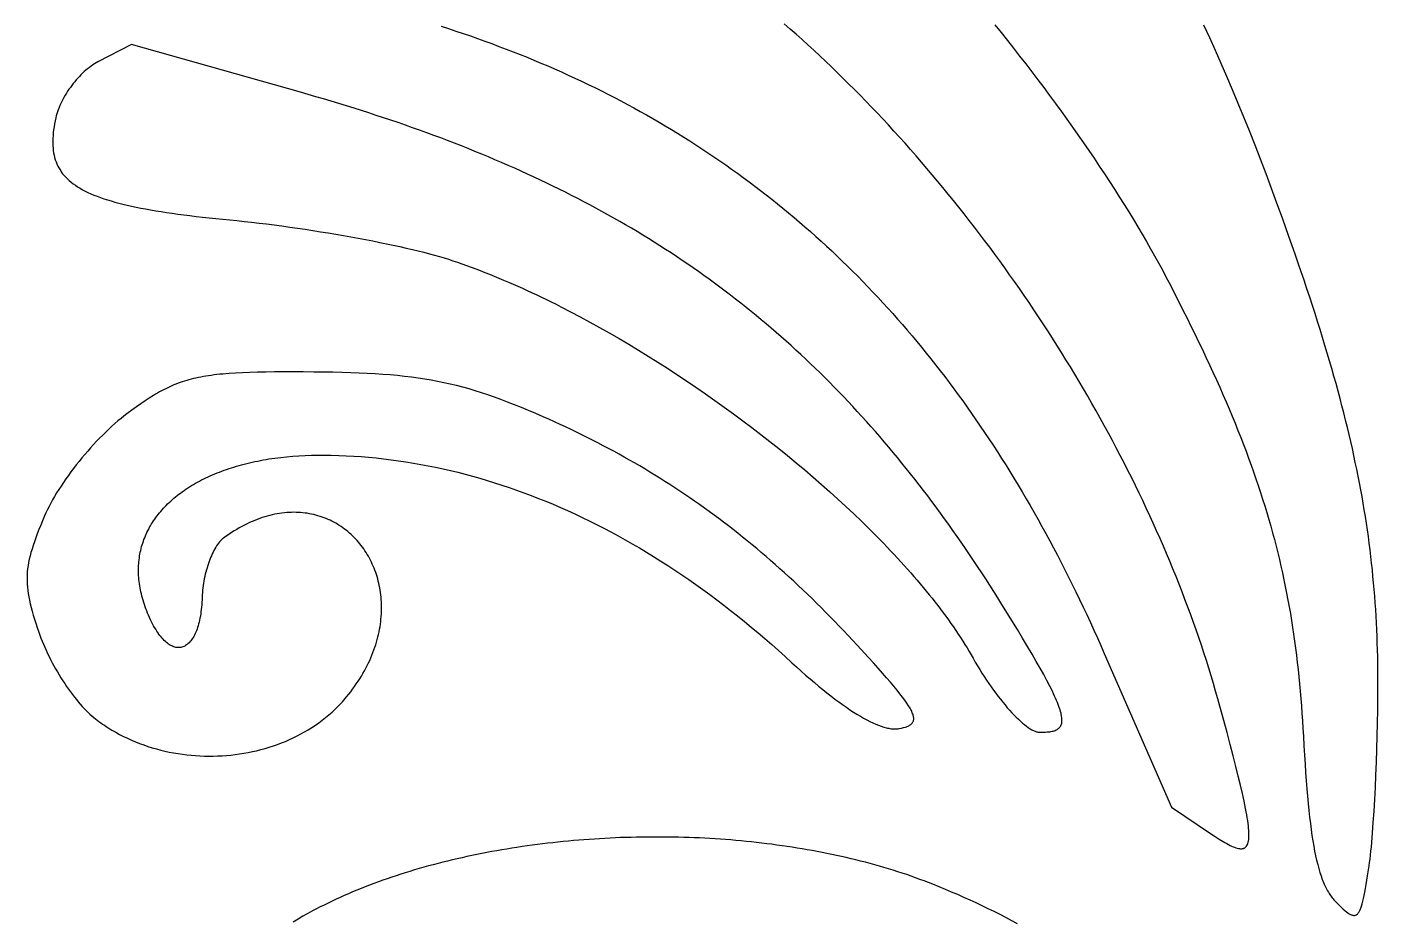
# Model space of a CAD drawing. Extents: x -452 to 452, y -1000 to 1000.
# Drawn here: x -266.5 to 85.4, y -149.8 to 83.6 of the extents above; entities that cross this region are included whole.
import ezdxf

# ---------------------------------------------------------------- set-up
doc = ezdxf.new("R2010")
doc.units = 0
doc.layers.add('LAYER_1', color=18, linetype='CONTINUOUS')

msp = doc.modelspace()

# ---------------------------------------------------------------- linework, layer by layer
at = {"layer": 'LAYER_1'}
for points in [[(-158.66, 83.75), (-156.74, 83.14), (-154.83, 82.51), (-152.93, 81.87), (-151.04, 81.22), (-149.16, 80.56), (-147.29, 79.89), (-145.43, 79.22), (-143.58, 78.52), (-141.74, 77.82), (-139.91, 77.11), (-138.08, 76.39), (-136.27, 75.66), (-134.46, 74.92), (-132.67, 74.16), (-130.88, 73.4), (-129.1, 72.62), (-127.33, 71.84), (-125.57, 71.04), (-123.82, 70.24), (-122.08, 69.42), (-120.35, 68.59), (-118.63, 67.75), (-116.91, 66.9), (-115.21, 66.04), (-113.51, 65.17), (-111.82, 64.29), (-110.14, 63.39), (-108.48, 62.49), (-106.81, 61.57), (-105.16, 60.65), (-103.52, 59.71), (-101.89, 58.76), (-100.26, 57.81), (-98.65, 56.84), (-97.04, 55.86), (-95.44, 54.86), (-93.85, 53.86), (-92.27, 52.85), (-90.7, 51.82), (-89.13, 50.79), (-87.58, 49.74), (-86.03, 48.68), (-84.5, 47.61), (-82.97, 46.53), (-81.45, 45.44), (-79.93, 44.34), (-78.43, 43.22), (-76.94, 42.1), (-75.45, 40.96), (-73.97, 39.82), (-72.5, 38.66), (-71.04, 37.49), (-69.59, 36.3), (-68.15, 35.11), (-66.71, 33.91), (-65.28, 32.69), (-63.87, 31.46), (-62.45, 30.23), (-61.05, 28.98), (-59.66, 27.71), (-58.27, 26.44), (-56.9, 25.16), (-55.53, 23.86), (-54.17, 22.55), (-52.81, 21.23), (-51.47, 19.9), (-50.13, 18.56), (-48.8, 17.21), (-47.48, 15.84), (-46.17, 14.46), (-44.87, 13.08), (-43.57, 11.67), (-42.28, 10.26), (-41, 8.84), (-39.73, 7.4), (-38.47, 5.96), (-37.21, 4.5), (-35.96, 3.02), (-34.72, 1.54), (-33.49, 0.05), (-32.27, -1.46), (-31.05, -2.98), (-29.84, -4.51), (-28.64, -6.05), (-27.45, -7.6), (-26.26, -9.17), (-25.09, -10.75), (-23.92, -12.34), (-22.75, -13.94), (-21.6, -15.56), (-20.45, -17.18), (-19.31, -18.82), (-18.18, -20.47), (-17.06, -22.13), (-15.94, -23.81), (-14.83, -25.49), (-13.73, -27.19), (-12.64, -28.9), (-11.55, -30.63), (-10.47, -32.36), (-9.4, -34.11), (-8.34, -35.87), (-7.28, -37.64), (-6.23, -39.43), (-5.19, -41.22), (-4.16, -43.03), (-3.13, -44.85), (-2.11, -46.69), (-1.1, -48.53), (-0.09, -50.39), (0.91, -52.26), (1.9, -54.15), (2.88, -56.04), (3.86, -57.95), (4.82, -59.87), (5.79, -61.8), (6.74, -63.75), (7.69, -65.71), (8.63, -67.68), (9.56, -69.66), (10.49, -71.66), (11.41, -73.67), (12.32, -75.69), (13.23, -77.72), (14.12, -79.77), (31.6, -119.88), (41.83, -126.73), (42.99, -127.5), (44.07, -128.2), (45.09, -128.82), (45.57, -129.1), (46.03, -129.35), (46.47, -129.59), (46.9, -129.81), (47.3, -130), (47.69, -130.17), (48.06, -130.32), (48.42, -130.44), (48.75, -130.54), (49.07, -130.62), (49.37, -130.66), (49.65, -130.68), (49.92, -130.68), (50.17, -130.65), (50.28, -130.62), (50.4, -130.59), (50.51, -130.54), (50.61, -130.5), (50.71, -130.44), (50.8, -130.38), (50.89, -130.31), (50.98, -130.23), (51.06, -130.14), (51.14, -130.05), (51.21, -129.95), (51.28, -129.84), (51.41, -129.6), (51.52, -129.33), (51.61, -129.02), (51.68, -128.69), (51.74, -128.31), (51.78, -127.91), (51.8, -127.47), (51.81, -126.99), (51.79, -126.48), (51.77, -125.93), (51.72, -125.35), (51.66, -124.73), (51.58, -124.07), (51.48, -123.37), (51.37, -122.63), (51.24, -121.85), (51.09, -121.03), (50.93, -120.17), (50.75, -119.27), (50.56, -118.33), (50.12, -116.32), (49.61, -114.13), (49.04, -111.76), (48.4, -109.21), (47.7, -106.47), (46.93, -103.54), (46.1, -100.42), (44.25, -93.55), (43.7, -91.57), (43.14, -89.58), (42.56, -87.59), (41.97, -85.6), (41.35, -83.61), (40.73, -81.62), (40.08, -79.63), (39.43, -77.64), (38.75, -75.65), (38.06, -73.65), (37.36, -71.66), (36.64, -69.67), (35.9, -67.68), (35.15, -65.68), (34.39, -63.69), (33.61, -61.7), (32.82, -59.71), (32.01, -57.72), (31.19, -55.74), (30.36, -53.75), (29.51, -51.77), (28.64, -49.79), (27.77, -47.81), (26.88, -45.83), (25.97, -43.85), (25.06, -41.88), (24.13, -39.91), (23.18, -37.94), (22.23, -35.98), (21.26, -34.01), (20.28, -32.06), (19.28, -30.1), (18.28, -28.15), (17.26, -26.2), (16.23, -24.26), (15.19, -22.32), (14.13, -20.38), (13.07, -18.45), (11.99, -16.53), (10.9, -14.6), (9.8, -12.69), (8.68, -10.78), (7.56, -8.87), (6.43, -6.97), (5.28, -5.07), (4.13, -3.19), (2.96, -1.3), (1.78, 0.58), (0.59, 2.45), (-0.6, 4.31), (-1.81, 6.17), (-3.03, 8.02), (-4.26, 9.86), (-5.49, 11.7), (-6.74, 13.53), (-8, 15.35), (-9.26, 17.17), (-10.54, 18.98), (-11.82, 20.78), (-13.12, 22.57), (-14.42, 24.35), (-15.73, 26.13), (-17.05, 27.89), (-18.38, 29.65), (-19.72, 31.4), (-21.06, 33.14), (-22.41, 34.87), (-23.77, 36.59), (-25.14, 38.3), (-26.52, 40), (-27.9, 41.69), (-29.29, 43.37), (-30.69, 45.04), (-32.1, 46.7), (-33.51, 48.35), (-34.93, 49.99), (-36.36, 51.62), (-37.79, 53.24), (-39.24, 54.85), (-40.68, 56.44), (-42.14, 58.02), (-43.6, 59.6), (-45.06, 61.16), (-46.53, 62.7), (-48.01, 64.24), (-49.49, 65.76), (-50.98, 67.27), (-52.48, 68.77), (-53.98, 70.25), (-55.48, 71.73), (-56.99, 73.18), (-58.51, 74.63), (-60.03, 76.06), (-61.55, 77.48), (-63.08, 78.88), (-64.61, 80.27), (-66.15, 81.65), (-67.69, 83.01), (-69.24, 84.36)], [(-14.37, 84.12), (-12.75, 82.09), (-11.13, 80.06), (-9.52, 78.02), (-7.93, 75.98), (-6.34, 73.93), (-4.77, 71.88), (-3.22, 69.82), (-1.67, 67.76), (-0.14, 65.71), (1.37, 63.65), (2.86, 61.59), (4.34, 59.53), (5.81, 57.48), (7.25, 55.43), (8.67, 53.39), (10.08, 51.35), (11.46, 49.32), (12.82, 47.29), (14.16, 45.27), (15.48, 43.27), (16.77, 41.27), (18.04, 39.28), (19.29, 37.31), (20.51, 35.34), (21.7, 33.39), (22.87, 31.46), (24, 29.54), (25.11, 27.64), (26.19, 25.75), (27.24, 23.89), (28.26, 22.04), (29.25, 20.21), (30.2, 18.4), (31.34, 16.21), (32.46, 14.04), (33.56, 11.89), (34.63, 9.77), (35.68, 7.67), (36.71, 5.59), (37.72, 3.53), (38.71, 1.5), (39.67, -0.52), (40.62, -2.52), (41.54, -4.5), (42.44, -6.46), (43.32, -8.41), (44.19, -10.33), (45.03, -12.25), (45.85, -14.15), (46.65, -16.03), (47.43, -17.9), (48.2, -19.76), (48.94, -21.6), (49.67, -23.44), (50.37, -25.26), (51.06, -27.07), (51.73, -28.88), (52.38, -30.67), (53.02, -32.46), (53.64, -34.24), (54.24, -36.01), (54.82, -37.78), (55.38, -39.54), (55.93, -41.3), (56.46, -43.06), (56.98, -44.81), (57.48, -46.56), (57.96, -48.3), (58.43, -50.05), (58.88, -51.8), (59.32, -53.54), (59.74, -55.29), (60.15, -57.04), (60.54, -58.79), (60.92, -60.54), (61.28, -62.3), (61.63, -64.07), (61.97, -65.84), (62.29, -67.61), (62.6, -69.39), (62.9, -71.18), (63.18, -72.98), (63.45, -74.78), (63.71, -76.6), (63.95, -78.42), (64.18, -80.26), (64.4, -82.1), (64.61, -83.96), (64.81, -85.84), (65, -87.72), (65.17, -89.62), (65.33, -91.54), (65.49, -93.47), (65.63, -95.41), (65.76, -97.38), (65.88, -99.36), (66, -101.36), (66.14, -103.87), (66.28, -106.29), (66.43, -108.61), (66.58, -110.85), (66.74, -112.99), (66.9, -115.05), (67.07, -117.02), (67.25, -118.92), (67.43, -120.73), (67.62, -122.46), (67.82, -124.12), (68.02, -125.7), (68.24, -127.21), (68.46, -128.64), (68.69, -130.01), (68.93, -131.31), (69.19, -132.54), (69.45, -133.71), (69.72, -134.82), (70, -135.87), (70.29, -136.86), (70.6, -137.79), (70.92, -138.67), (71.08, -139.09), (71.25, -139.5), (71.42, -139.9), (71.59, -140.28), (71.77, -140.65), (71.95, -141.01), (72.13, -141.35), (72.31, -141.69), (72.5, -142.01), (72.7, -142.32), (72.89, -142.63), (73.09, -142.92), (73.3, -143.2), (73.51, -143.47), (73.72, -143.73), (73.93, -143.99), (74.15, -144.23), (74.37, -144.46), (74.92, -145.01), (75.43, -145.52), (75.91, -145.99), (76.37, -146.41), (76.8, -146.79), (77.21, -147.12), (77.59, -147.4), (77.95, -147.64), (78.12, -147.74), (78.29, -147.82), (78.45, -147.9), (78.61, -147.96), (78.76, -148.01), (78.91, -148.04), (79.05, -148.06), (79.19, -148.07), (79.33, -148.06), (79.46, -148.04), (79.58, -148), (79.71, -147.95), (79.83, -147.89), (79.95, -147.81), (80.06, -147.71), (80.17, -147.6), (80.28, -147.48), (80.39, -147.34), (80.49, -147.18), (80.59, -147.01), (80.69, -146.83), (80.79, -146.62), (80.88, -146.4), (80.98, -146.17), (81.16, -145.65), (81.34, -145.06), (81.51, -144.4), (81.68, -143.67), (81.85, -142.87), (82.02, -142), (82.2, -141.05), (82.37, -140.03), (82.73, -137.75), (83.12, -135.16), (83.24, -134.31), (83.36, -133.38), (83.47, -132.39), (83.59, -131.33), (83.7, -130.22), (83.81, -129.04), (84.02, -126.52), (84.22, -123.81), (84.42, -120.92), (84.59, -117.89), (84.76, -114.73), (84.91, -111.47), (85.04, -108.13), (85.16, -104.74), (85.25, -101.33), (85.33, -97.91), (85.39, -94.51), (85.42, -91.15), (85.43, -87.87), (85.43, -86.05), (85.41, -84.24), (85.39, -82.44), (85.35, -80.65), (85.31, -78.87), (85.25, -77.1), (85.19, -75.33), (85.11, -73.57), (85.03, -71.82), (84.93, -70.07), (84.83, -68.33), (84.71, -66.59), (84.58, -64.86), (84.44, -63.13), (84.29, -61.4), (84.13, -59.67), (83.96, -57.95), (83.78, -56.22), (83.58, -54.5), (83.37, -52.77), (83.15, -51.04), (82.92, -49.31), (82.68, -47.58), (82.42, -45.84), (82.15, -44.1), (81.87, -42.35), (81.57, -40.6), (81.27, -38.85), (80.95, -37.09), (80.61, -35.31), (80.27, -33.54), (79.91, -31.75), (79.53, -29.95), (79.15, -28.15), (78.75, -26.33), (78.33, -24.51), (77.9, -22.67), (77.46, -20.82), (77, -18.95), (76.53, -17.08), (76.04, -15.19), (75.54, -13.28), (75.03, -11.36), (74.5, -9.42), (73.95, -7.47), (73.39, -5.49), (72.81, -3.5), (72.22, -1.5), (71.62, 0.53), (70.99, 2.58), (70.35, 4.65), (69.7, 6.74), (69.03, 8.85), (68.34, 10.98), (67.64, 13.14), (66.92, 15.32), (66.18, 17.52), (65.43, 19.75), (64.66, 22.01), (63.87, 24.29), (62.24, 28.94), (60.55, 33.69), (59.12, 37.62), (57.7, 41.48), (56.27, 45.3), (54.83, 49.07), (53.39, 52.78), (51.94, 56.45), (50.49, 60.06), (49.03, 63.63), (47.56, 67.15), (46.08, 70.63), (44.6, 74.06), (43.1, 77.44), (41.6, 80.78), (40.08, 84.07)], [(-8.46, -150.28), (-9.98, -149.46), (-11.51, -148.66), (-13.04, -147.87), (-14.59, -147.09), (-16.14, -146.32), (-17.71, -145.56), (-19.28, -144.82), (-20.86, -144.09), (-22.45, -143.37), (-24.05, -142.66), (-25.66, -141.97), (-27.28, -141.28), (-28.91, -140.61), (-30.55, -139.95), (-31.66, -139.52), (-32.78, -139.09), (-33.92, -138.67), (-35.06, -138.25), (-36.21, -137.85), (-37.36, -137.45), (-38.53, -137.06), (-39.7, -136.68), (-40.88, -136.31), (-42.07, -135.94), (-43.27, -135.58), (-44.47, -135.23), (-45.68, -134.89), (-46.9, -134.56), (-48.12, -134.23), (-49.36, -133.91), (-50.59, -133.6), (-51.84, -133.3), (-53.09, -133.01), (-54.34, -132.72), (-55.61, -132.44), (-56.87, -132.17), (-58.15, -131.91), (-59.42, -131.66), (-60.71, -131.41), (-62, -131.17), (-63.29, -130.94), (-64.59, -130.72), (-65.89, -130.5), (-67.2, -130.29), (-68.52, -130.09), (-69.83, -129.9), (-71.15, -129.72), (-72.48, -129.54), (-73.81, -129.37), (-75.14, -129.21), (-76.47, -129.06), (-77.81, -128.92), (-79.15, -128.78), (-80.5, -128.65), (-81.85, -128.53), (-83.2, -128.41), (-84.55, -128.31), (-85.9, -128.21), (-87.26, -128.12), (-88.62, -128.04), (-89.98, -127.96), (-91.34, -127.89), (-92.71, -127.83), (-94.07, -127.78), (-95.44, -127.74), (-96.81, -127.7), (-98.18, -127.67), (-99.55, -127.65), (-100.92, -127.64), (-102.29, -127.63), (-103.66, -127.63), (-105.03, -127.64), (-106.4, -127.66), (-107.77, -127.69), (-109.14, -127.72), (-110.51, -127.76), (-111.88, -127.8), (-113.25, -127.86), (-114.62, -127.92), (-115.98, -127.99), (-117.35, -128.07), (-118.71, -128.16), (-120.08, -128.25), (-121.44, -128.35), (-122.8, -128.46), (-124.15, -128.57), (-125.51, -128.7), (-126.86, -128.83), (-128.21, -128.97), (-129.56, -129.11), (-130.91, -129.27), (-132.25, -129.43), (-133.59, -129.6), (-134.92, -129.77), (-136.25, -129.96), (-137.58, -130.15), (-138.91, -130.35), (-140.23, -130.55), (-141.54, -130.77), (-142.86, -130.99), (-144.17, -131.22), (-145.47, -131.45), (-146.77, -131.69), (-148.06, -131.95), (-149.35, -132.2), (-150.64, -132.47), (-151.92, -132.74), (-153.19, -133.02), (-154.46, -133.31), (-155.72, -133.61), (-156.98, -133.91), (-158.23, -134.22), (-159.47, -134.54), (-160.71, -134.86), (-161.94, -135.19), (-163.17, -135.53), (-164.38, -135.88), (-165.59, -136.23), (-166.8, -136.6), (-167.99, -136.96), (-169.18, -137.34), (-170.37, -137.72), (-171.54, -138.12), (-172.7, -138.51), (-173.86, -138.92), (-175.01, -139.33), (-176.15, -139.75), (-177.29, -140.18), (-178.41, -140.61), (-179.53, -141.06), (-180.63, -141.5), (-181.73, -141.96), (-182.82, -142.42), (-183.89, -142.9), (-184.96, -143.37), (-186.02, -143.86), (-187.07, -144.35), (-188.11, -144.85), (-189.14, -145.36), (-190.16, -145.87), (-191.16, -146.39), (-192.16, -146.92), (-193.41, -147.61), (-194.67, -148.31), (-195.92, -149.05), (-197.17, -149.8)]]:
    msp.add_lwpolyline(points, dxfattribs=at)
for points in [[(-11.53, -68.65), (-12.57, -66.97), (-13.61, -65.3), (-14.66, -63.64), (-15.71, -61.99), (-16.76, -60.36), (-17.81, -58.74), (-18.87, -57.13), (-19.94, -55.53), (-21, -53.94), (-22.07, -52.37), (-23.15, -50.8), (-24.22, -49.25), (-25.3, -47.71), (-26.39, -46.18), (-27.48, -44.67), (-28.57, -43.16), (-29.67, -41.67), (-30.77, -40.18), (-31.88, -38.71), (-32.99, -37.25), (-34.1, -35.8), (-35.22, -34.37), (-36.35, -32.94), (-37.48, -31.52), (-38.61, -30.12), (-39.75, -28.72), (-40.89, -27.34), (-42.04, -25.97), (-43.2, -24.6), (-44.36, -23.25), (-45.52, -21.91), (-46.69, -20.58), (-47.87, -19.26), (-49.05, -17.95), (-50.23, -16.65), (-51.43, -15.36), (-52.62, -14.08), (-53.83, -12.82), (-55.04, -11.56), (-56.25, -10.31), (-57.47, -9.07), (-58.7, -7.84), (-59.93, -6.62), (-61.17, -5.42), (-62.42, -4.22), (-63.67, -3.03), (-64.93, -1.85), (-66.2, -0.68), (-67.47, 0.48), (-68.75, 1.63), (-70.03, 2.77), (-71.33, 3.9), (-72.63, 5.03), (-73.93, 6.14), (-75.25, 7.24), (-76.57, 8.34), (-77.89, 9.42), (-79.23, 10.5), (-80.57, 11.56), (-81.92, 12.62), (-83.28, 13.67), (-84.64, 14.71), (-86.02, 15.74), (-87.4, 16.77), (-88.79, 17.78), (-90.18, 18.79), (-91.59, 19.78), (-93, 20.77), (-94.42, 21.75), (-95.85, 22.72), (-97.29, 23.69), (-98.73, 24.64), (-100.18, 25.59), (-101.65, 26.53), (-103.12, 27.46), (-104.6, 28.38), (-106.08, 29.29), (-107.58, 30.2), (-109.09, 31.1), (-110.6, 31.99), (-112.13, 32.87), (-113.66, 33.74), (-115.2, 34.61), (-116.75, 35.47), (-118.31, 36.32), (-119.88, 37.16), (-121.46, 38), (-123.05, 38.83), (-124.65, 39.65), (-126.26, 40.47), (-127.88, 41.27), (-129.51, 42.07), (-131.14, 42.87), (-132.79, 43.65), (-134.45, 44.43), (-136.12, 45.2), (-137.8, 45.97), (-139.49, 46.73), (-141.19, 47.48), (-142.9, 48.22), (-144.62, 48.96), (-146.35, 49.69), (-148.09, 50.42), (-149.84, 51.13), (-151.6, 51.85), (-153.38, 52.55), (-155.16, 53.25), (-156.96, 53.94), (-158.77, 54.63), (-160.59, 55.31), (-162.42, 55.98), (-164.26, 56.65), (-166.11, 57.31), (-167.97, 57.97), (-169.85, 58.62), (-171.74, 59.26), (-173.64, 59.9), (-175.55, 60.53), (-177.47, 61.16), (-179.41, 61.78), (-181.35, 62.39), (-183.31, 63), (-185.28, 63.61), (-187.27, 64.21), (-189.26, 64.8), (-191.27, 65.39), (-193.29, 65.97), (-195.33, 66.55), (-239.33, 78.96), (-248.06, 74.47), (-248.51, 74.23), (-248.96, 73.96), (-249.41, 73.67), (-249.86, 73.36), (-250.31, 73.03), (-250.75, 72.68), (-251.19, 72.31), (-251.63, 71.93), (-252.06, 71.53), (-252.49, 71.11), (-252.91, 70.68), (-253.32, 70.23), (-253.73, 69.77), (-254.13, 69.3), (-254.51, 68.82), (-254.89, 68.33), (-255.26, 67.83), (-255.62, 67.32), (-255.96, 66.8), (-256.3, 66.28), (-256.61, 65.75), (-256.92, 65.22), (-257.21, 64.69), (-257.49, 64.15), (-257.75, 63.61), (-257.99, 63.07), (-258.21, 62.53), (-258.42, 61.99), (-258.61, 61.45), (-258.78, 60.92), (-258.92, 60.39), (-259.05, 59.87), (-259.22, 59.07), (-259.37, 58.28), (-259.5, 57.51), (-259.61, 56.76), (-259.7, 56.03), (-259.77, 55.31), (-259.81, 54.61), (-259.84, 53.92), (-259.84, 53.25), (-259.82, 52.59), (-259.77, 51.95), (-259.7, 51.32), (-259.61, 50.71), (-259.49, 50.11), (-259.35, 49.52), (-259.18, 48.95), (-258.99, 48.4), (-258.77, 47.85), (-258.52, 47.32), (-258.25, 46.8), (-258.1, 46.55), (-257.95, 46.3), (-257.78, 46.05), (-257.62, 45.8), (-257.26, 45.32), (-256.88, 44.85), (-256.46, 44.4), (-256.02, 43.95), (-255.55, 43.52), (-255.05, 43.09), (-254.52, 42.68), (-253.95, 42.28), (-253.36, 41.89), (-252.73, 41.51), (-252.07, 41.13), (-251.38, 40.77), (-250.66, 40.42), (-249.91, 40.08), (-249.12, 39.74), (-248.29, 39.42), (-247.44, 39.1), (-246.55, 38.79), (-245.62, 38.49), (-244.66, 38.2), (-243.66, 37.91), (-242.62, 37.63), (-241.55, 37.36), (-240.44, 37.1), (-239.3, 36.84), (-238.12, 36.59), (-236.9, 36.35), (-235.64, 36.11), (-234.34, 35.87), (-233, 35.65), (-231.62, 35.42), (-230.2, 35.21), (-228.75, 35), (-227.25, 34.79), (-225.71, 34.59), (-224.13, 34.39), (-222.5, 34.19), (-220.84, 34), (-219.13, 33.81), (-217.37, 33.63), (-213.74, 33.27), (-211.87, 33.09), (-209.97, 32.89), (-208.04, 32.67), (-206.08, 32.44), (-204.11, 32.2), (-202.12, 31.95), (-200.12, 31.68), (-198.11, 31.4), (-196.1, 31.11), (-194.08, 30.81), (-192.07, 30.51), (-190.06, 30.19), (-188.06, 29.86), (-186.08, 29.53), (-184.11, 29.19), (-182.16, 28.84), (-180.24, 28.49), (-178.34, 28.14), (-176.48, 27.78), (-174.65, 27.41), (-172.86, 27.04), (-171.11, 26.68), (-169.4, 26.31), (-167.75, 25.93), (-166.15, 25.56), (-164.61, 25.19), (-163.13, 24.82), (-161.71, 24.45), (-160.36, 24.08), (-159.08, 23.72), (-157.88, 23.36), (-156.76, 23.01), (-155.59, 22.62), (-154.41, 22.22), (-153.23, 21.81), (-152.04, 21.39), (-150.85, 20.95), (-149.65, 20.51), (-148.45, 20.05), (-147.24, 19.58), (-146.03, 19.1), (-144.81, 18.61), (-143.59, 18.1), (-142.37, 17.59), (-141.14, 17.07), (-139.91, 16.53), (-138.68, 15.99), (-137.44, 15.43), (-136.2, 14.86), (-134.96, 14.29), (-133.72, 13.7), (-132.47, 13.11), (-131.22, 12.5), (-129.97, 11.89), (-128.71, 11.26), (-127.46, 10.63), (-124.94, 9.33), (-122.42, 8), (-119.89, 6.64), (-117.37, 5.24), (-114.84, 3.8), (-112.31, 2.34), (-109.78, 0.85), (-107.26, -0.68), (-104.74, -2.23), (-102.23, -3.81), (-99.72, -5.41), (-97.22, -7.04), (-94.73, -8.7), (-92.26, -10.38), (-89.79, -12.08), (-87.34, -13.8), (-84.91, -15.54), (-82.49, -17.3), (-80.09, -19.08), (-77.71, -20.87), (-75.35, -22.68), (-73.02, -24.51), (-70.7, -26.35), (-68.42, -28.2), (-66.15, -30.07), (-63.92, -31.94), (-61.72, -33.83), (-59.54, -35.72), (-57.4, -37.62), (-55.29, -39.53), (-53.21, -41.44), (-51.17, -43.36), (-49.17, -45.28), (-47.21, -47.2), (-45.29, -49.13), (-43.41, -51.05), (-42.48, -52.02), (-41.57, -52.98), (-40.66, -53.94), (-39.77, -54.9), (-38.89, -55.86), (-38.02, -56.82), (-37.17, -57.78), (-36.32, -58.74), (-35.49, -59.69), (-34.67, -60.65), (-33.86, -61.6), (-33.06, -62.55), (-32.28, -63.5), (-31.51, -64.45), (-30.75, -65.4), (-30.01, -66.34), (-29.28, -67.28), (-28.56, -68.22), (-27.86, -69.16), (-27.17, -70.09), (-26.49, -71.02), (-25.83, -71.95), (-25.19, -72.87), (-24.55, -73.8), (-23.94, -74.71), (-23.34, -75.63), (-22.75, -76.54), (-22.18, -77.45), (-21.62, -78.35), (-21.08, -79.25), (-20.56, -80.15), (-20.05, -81.04), (-19.49, -82.02), (-18.92, -82.99), (-18.34, -83.95), (-17.76, -84.89), (-17.16, -85.81), (-16.57, -86.72), (-15.96, -87.61), (-15.36, -88.48), (-14.75, -89.33), (-14.15, -90.15), (-13.54, -90.96), (-12.93, -91.73), (-12.33, -92.49), (-11.73, -93.21), (-11.14, -93.91), (-10.55, -94.58), (-9.97, -95.22), (-9.39, -95.83), (-8.83, -96.4), (-8.27, -96.94), (-7.73, -97.44), (-7.2, -97.91), (-6.68, -98.34), (-6.17, -98.73), (-5.69, -99.08), (-5.22, -99.39), (-4.76, -99.65), (-4.54, -99.77), (-4.33, -99.87), (-4.12, -99.97), (-3.91, -100.05), (-3.71, -100.12), (-3.52, -100.18), (-3.33, -100.22), (-3.15, -100.26), (-2.97, -100.28), (-2.8, -100.29), (-1.95, -100.3), (-1.54, -100.29), (-1.16, -100.28), (-0.79, -100.25), (-0.43, -100.22), (-0.09, -100.18), (0.23, -100.13), (0.53, -100.07), (0.82, -100), (1.1, -99.92), (1.35, -99.82), (1.59, -99.72), (1.81, -99.6), (2.02, -99.47), (2.2, -99.33), (2.37, -99.17), (2.52, -99), (2.66, -98.82), (2.77, -98.62), (2.87, -98.41), (2.95, -98.18), (3.02, -97.93), (3.06, -97.67), (3.09, -97.39), (3.09, -97.09), (3.08, -96.78), (3.05, -96.45), (3, -96.09), (2.93, -95.72), (2.85, -95.33), (2.74, -94.92), (2.62, -94.49), (2.47, -94.04), (2.31, -93.57), (2.12, -93.08), (1.92, -92.56), (1.69, -92.02), (1.45, -91.46), (1.18, -90.87), (0.9, -90.26), (0.59, -89.63), (-0.08, -88.29), (-0.83, -86.84), (-1.67, -85.29), (-2.6, -83.63), (-3.61, -81.86), (-4.7, -79.97), (-5.89, -77.96), (-7.16, -75.83), (-8.53, -73.57), (-9.98, -71.18)], [(-183.29, -91.1), (-182.74, -90.43), (-182.22, -89.76), (-181.71, -89.08), (-181.22, -88.4), (-180.75, -87.72), (-180.29, -87.04), (-179.85, -86.36), (-179.44, -85.68), (-179.03, -85), (-178.65, -84.31), (-178.28, -83.63), (-177.93, -82.95), (-177.59, -82.26), (-177.27, -81.58), (-176.97, -80.9), (-176.69, -80.21), (-176.42, -79.53), (-176.16, -78.85), (-175.93, -78.17), (-175.71, -77.49), (-175.5, -76.82), (-175.31, -76.14), (-175.13, -75.47), (-174.97, -74.8), (-174.83, -74.13), (-174.7, -73.46), (-174.58, -72.8), (-174.48, -72.14), (-174.4, -71.48), (-174.33, -70.83), (-174.27, -70.17), (-174.23, -69.52), (-174.2, -68.88), (-174.18, -68.24), (-174.18, -67.6), (-174.19, -66.97), (-174.22, -66.34), (-174.26, -65.71), (-174.31, -65.09), (-174.37, -64.48), (-174.45, -63.87), (-174.54, -63.26), (-174.65, -62.66), (-174.76, -62.07), (-174.89, -61.48), (-175.03, -60.9), (-175.18, -60.32), (-175.35, -59.75), (-175.52, -59.19), (-175.71, -58.63), (-175.91, -58.08), (-176.12, -57.54), (-176.35, -57), (-176.58, -56.47), (-176.82, -55.95), (-177.08, -55.43), (-177.35, -54.93), (-177.62, -54.43), (-177.91, -53.94), (-178.21, -53.45), (-178.52, -52.98), (-178.83, -52.51), (-179.16, -52.06), (-179.5, -51.61), (-179.85, -51.17), (-180.2, -50.74), (-180.57, -50.32), (-180.95, -49.91), (-181.33, -49.51), (-181.72, -49.13), (-182.13, -48.75), (-182.54, -48.38), (-182.96, -48.02), (-183.39, -47.67), (-183.82, -47.33), (-184.27, -47.01), (-184.72, -46.69), (-185.18, -46.39), (-185.65, -46.1), (-186.13, -45.82), (-186.61, -45.55), (-187.1, -45.3), (-187.6, -45.05), (-188.11, -44.82), (-188.62, -44.6), (-189.14, -44.4), (-189.66, -44.21), (-190.2, -44.03), (-190.74, -43.86), (-191.28, -43.71), (-191.83, -43.57), (-192.39, -43.45), (-192.95, -43.34), (-193.52, -43.24), (-194.1, -43.16), (-194.68, -43.09), (-195.26, -43.04), (-195.85, -43), (-196.45, -42.98), (-197.05, -42.97), (-197.66, -42.98), (-198.27, -43), (-198.88, -43.04), (-199.5, -43.1), (-200.12, -43.17), (-200.75, -43.26), (-201.38, -43.36), (-202.02, -43.48), (-202.66, -43.62), (-203.3, -43.78), (-203.95, -43.95), (-204.6, -44.14), (-205.25, -44.35), (-205.9, -44.57), (-206.56, -44.82), (-207.22, -45.08), (-207.89, -45.36), (-208.56, -45.66), (-209.22, -45.97), (-209.9, -46.31), (-210.57, -46.66), (-211.24, -47.04), (-211.92, -47.43), (-212.6, -47.84), (-213.28, -48.27), (-213.96, -48.72), (-214.65, -49.2), (-215.33, -49.69), (-215.6, -49.9), (-215.86, -50.14), (-216.12, -50.4), (-216.38, -50.69), (-216.64, -51), (-216.89, -51.34), (-217.14, -51.7), (-217.38, -52.08), (-217.62, -52.48), (-217.85, -52.91), (-218.08, -53.35), (-218.3, -53.8), (-218.51, -54.28), (-218.72, -54.77), (-218.92, -55.27), (-219.11, -55.79), (-219.3, -56.32), (-219.48, -56.86), (-219.64, -57.41), (-219.81, -57.97), (-219.96, -58.54), (-220.1, -59.12), (-220.23, -59.7), (-220.35, -60.29), (-220.46, -60.89), (-220.56, -61.49), (-220.65, -62.09), (-220.73, -62.69), (-220.79, -63.29), (-220.84, -63.9), (-220.88, -64.5), (-220.91, -65.1), (-220.94, -65.77), (-220.97, -66.43), (-221.02, -67.07), (-221.08, -67.7), (-221.14, -68.3), (-221.22, -68.89), (-221.3, -69.47), (-221.39, -70.02), (-221.49, -70.56), (-221.6, -71.08), (-221.72, -71.58), (-221.84, -72.07), (-221.98, -72.54), (-222.12, -72.99), (-222.26, -73.42), (-222.42, -73.84), (-222.58, -74.23), (-222.75, -74.61), (-222.92, -74.97), (-223.1, -75.31), (-223.29, -75.64), (-223.48, -75.94), (-223.68, -76.23), (-223.89, -76.5), (-224.1, -76.75), (-224.31, -76.98), (-224.53, -77.19), (-224.76, -77.38), (-224.99, -77.55), (-225.22, -77.71), (-225.46, -77.84), (-225.7, -77.96), (-225.94, -78.06), (-226.19, -78.13), (-226.45, -78.19), (-226.7, -78.23), (-226.96, -78.25), (-227.22, -78.24), (-227.49, -78.22), (-227.75, -78.18), (-228.02, -78.12), (-228.29, -78.04), (-228.57, -77.94), (-228.84, -77.81), (-229.12, -77.67), (-229.39, -77.51), (-229.67, -77.32), (-229.95, -77.12), (-230.23, -76.89), (-230.51, -76.65), (-230.79, -76.38), (-231.07, -76.09), (-231.35, -75.78), (-231.63, -75.45), (-231.91, -75.1), (-232.19, -74.73), (-232.47, -74.33), (-232.74, -73.92), (-233.02, -73.48), (-233.29, -73.02), (-233.56, -72.54), (-233.84, -72.04), (-234.1, -71.51), (-234.37, -70.97), (-234.63, -70.4), (-234.89, -69.83), (-235.13, -69.26), (-235.36, -68.7), (-235.57, -68.14), (-235.78, -67.58), (-235.97, -67.02), (-236.15, -66.46), (-236.32, -65.91), (-236.48, -65.36), (-236.63, -64.81), (-236.76, -64.26), (-236.89, -63.72), (-237, -63.18), (-237.1, -62.64), (-237.19, -62.1), (-237.27, -61.56), (-237.34, -61.03), (-237.39, -60.5), (-237.44, -59.97), (-237.47, -59.45), (-237.49, -58.93), (-237.5, -58.41), (-237.51, -57.89), (-237.5, -57.38), (-237.47, -56.87), (-237.44, -56.36), (-237.4, -55.86), (-237.35, -55.35), (-237.28, -54.86), (-237.21, -54.36), (-237.12, -53.87), (-237.03, -53.38), (-236.92, -52.89), (-236.81, -52.41), (-236.68, -51.93), (-236.54, -51.46), (-236.39, -50.98), (-236.24, -50.51), (-236.07, -50.05), (-235.89, -49.59), (-235.7, -49.13), (-235.51, -48.67), (-235.3, -48.22), (-235.08, -47.78), (-234.85, -47.33), (-234.61, -46.89), (-234.37, -46.46), (-234.11, -46.02), (-233.84, -45.6), (-233.57, -45.17), (-233.28, -44.75), (-232.99, -44.34), (-232.68, -43.93), (-232.37, -43.52), (-232.04, -43.11), (-231.71, -42.72), (-231.37, -42.32), (-231.02, -41.93), (-230.66, -41.54), (-230.29, -41.16), (-229.91, -40.79), (-229.52, -40.41), (-229.12, -40.05), (-228.72, -39.68), (-228.3, -39.32), (-227.88, -38.97), (-227.45, -38.62), (-227.01, -38.28), (-226.56, -37.94), (-226.1, -37.6), (-225.63, -37.27), (-225.15, -36.95), (-224.67, -36.63), (-224.18, -36.31), (-223.68, -36), (-223.17, -35.7), (-222.65, -35.4), (-222.12, -35.11), (-221.59, -34.82), (-221.05, -34.54), (-220.5, -34.26), (-219.94, -33.99), (-219.37, -33.72), (-218.8, -33.46), (-218.22, -33.2), (-217.63, -32.95), (-217.03, -32.71), (-216.42, -32.47), (-215.81, -32.23), (-215.19, -32.01), (-214.56, -31.79), (-213.92, -31.57), (-213.28, -31.36), (-212.63, -31.16), (-211.97, -30.96), (-211.31, -30.77), (-210.63, -30.58), (-209.95, -30.4), (-209.26, -30.23), (-208.57, -30.06), (-207.87, -29.9), (-207.16, -29.74), (-206.44, -29.6), (-205.72, -29.45), (-204.99, -29.32), (-204.25, -29.19), (-203.51, -29.07), (-202.76, -28.95), (-202, -28.84), (-201.23, -28.74), (-200.46, -28.65), (-198.9, -28.47), (-197.32, -28.33), (-195.7, -28.21), (-194.07, -28.13), (-192.4, -28.07), (-190.72, -28.04), (-189, -28.04), (-187.27, -28.06), (-185.32, -28.12), (-183.37, -28.21), (-181.43, -28.32), (-179.48, -28.46), (-177.54, -28.62), (-175.59, -28.81), (-173.65, -29.03), (-171.71, -29.27), (-169.77, -29.53), (-167.83, -29.82), (-165.89, -30.13), (-163.96, -30.47), (-162.03, -30.84), (-160.09, -31.23), (-158.16, -31.65), (-156.24, -32.09), (-154.31, -32.55), (-152.39, -33.05), (-150.46, -33.56), (-148.54, -34.1), (-146.63, -34.67), (-144.71, -35.26), (-142.8, -35.88), (-140.89, -36.52), (-138.98, -37.18), (-137.07, -37.87), (-135.17, -38.59), (-133.27, -39.33), (-131.37, -40.09), (-129.48, -40.88), (-127.59, -41.7), (-125.7, -42.54), (-123.81, -43.4), (-121.93, -44.29), (-120.05, -45.2), (-118.18, -46.14), (-116.3, -47.1), (-114.43, -48.08), (-112.57, -49.09), (-110.71, -50.13), (-108.85, -51.19), (-106.99, -52.27), (-105.14, -53.38), (-103.29, -54.51), (-101.45, -55.67), (-99.61, -56.85), (-97.77, -58.05), (-95.94, -59.28), (-94.11, -60.53), (-92.29, -61.81), (-90.47, -63.11), (-88.66, -64.44), (-86.85, -65.78), (-85.04, -67.16), (-83.24, -68.55), (-81.44, -69.97), (-79.65, -71.42), (-77.86, -72.89), (-76.08, -74.38), (-74.3, -75.9), (-72.53, -77.43), (-70.76, -79), (-69, -80.59), (-67.24, -82.2), (-66.04, -83.3), (-64.86, -84.36), (-63.69, -85.4), (-62.54, -86.4), (-61.41, -87.36), (-60.3, -88.29), (-59.21, -89.18), (-58.14, -90.04), (-57.09, -90.86), (-56.05, -91.65), (-55.04, -92.4), (-54.05, -93.12), (-53.08, -93.79), (-52.14, -94.44), (-51.21, -95.04), (-50.31, -95.61), (-49.43, -96.13), (-48.58, -96.62), (-47.75, -97.08), (-46.95, -97.49), (-46.17, -97.87), (-45.41, -98.2), (-44.68, -98.5), (-43.98, -98.76), (-43.3, -98.98), (-42.97, -99.07), (-42.65, -99.15), (-42.34, -99.23), (-42.03, -99.29), (-41.73, -99.35), (-41.44, -99.39), (-41.15, -99.42), (-40.87, -99.45), (-40.6, -99.46), (-40.33, -99.46), (-40.08, -99.45), (-39.83, -99.44), (-39.58, -99.41), (-39.35, -99.37), (-38.74, -99.24), (-38.18, -99.11), (-37.67, -98.96), (-37.43, -98.88), (-37.21, -98.79), (-37, -98.7), (-36.8, -98.61), (-36.62, -98.51), (-36.45, -98.41), (-36.29, -98.29), (-36.15, -98.18), (-36.02, -98.05), (-35.91, -97.92), (-35.81, -97.79), (-35.72, -97.64), (-35.65, -97.49), (-35.59, -97.33), (-35.55, -97.16), (-35.53, -96.99), (-35.52, -96.8), (-35.52, -96.6), (-35.55, -96.4), (-35.58, -96.19), (-35.63, -95.96), (-35.7, -95.73), (-35.79, -95.48), (-35.89, -95.22), (-36.01, -94.95), (-36.14, -94.67), (-36.3, -94.38), (-36.46, -94.08), (-36.65, -93.76), (-36.85, -93.43), (-37.31, -92.73), (-37.84, -91.97), (-38.45, -91.16), (-39.12, -90.28), (-39.87, -89.34), (-40.7, -88.34), (-41.61, -87.27), (-42.59, -86.13), (-43.65, -84.91), (-44.8, -83.62), (-46.03, -82.25), (-47.34, -80.8), (-50.22, -77.65), (-51.39, -76.38), (-52.57, -75.12), (-53.75, -73.87), (-54.92, -72.64), (-56.1, -71.41), (-57.28, -70.2), (-58.47, -69), (-59.65, -67.82), (-60.84, -66.64), (-62.02, -65.48), (-63.21, -64.33), (-64.4, -63.19), (-65.59, -62.07), (-66.79, -60.95), (-67.99, -59.85), (-69.19, -58.76), (-70.39, -57.68), (-71.59, -56.61), (-72.8, -55.55), (-74.01, -54.5), (-75.23, -53.46), (-76.44, -52.44), (-77.66, -51.43), (-78.89, -50.42), (-80.11, -49.43), (-81.34, -48.45), (-82.58, -47.47), (-83.82, -46.51), (-85.06, -45.56), (-86.31, -44.62), (-87.56, -43.69), (-88.81, -42.77), (-90.07, -41.86), (-91.34, -40.96), (-92.61, -40.07), (-93.88, -39.19), (-95.16, -38.32), (-96.44, -37.45), (-97.73, -36.6), (-99.03, -35.76), (-100.33, -34.92), (-101.64, -34.1), (-102.95, -33.28), (-104.26, -32.47), (-105.59, -31.68), (-106.92, -30.89), (-108.25, -30.11), (-109.6, -29.34), (-110.94, -28.57), (-112.3, -27.82), (-113.66, -27.07), (-115.03, -26.33), (-116.41, -25.6), (-117.79, -24.88), (-119.18, -24.17), (-120.58, -23.46), (-121.98, -22.76), (-123.39, -22.07), (-124.81, -21.39), (-126.24, -20.71), (-127.68, -20.05), (-129.12, -19.39), (-130.57, -18.73), (-132.03, -18.09), (-133.99, -17.24), (-135.9, -16.43), (-137.75, -15.65), (-139.57, -14.92), (-141.34, -14.23), (-143.07, -13.57), (-144.78, -12.95), (-146.46, -12.37), (-148.12, -11.82), (-149.76, -11.3), (-151.39, -10.81), (-153.02, -10.36), (-154.64, -9.93), (-156.27, -9.54), (-157.91, -9.18), (-159.56, -8.84), (-161.23, -8.53), (-162.93, -8.24), (-164.65, -7.98), (-166.4, -7.74), (-168.2, -7.53), (-170.03, -7.33), (-171.92, -7.16), (-173.85, -7.01), (-175.84, -6.88), (-177.9, -6.76), (-180.02, -6.66), (-182.21, -6.58), (-184.49, -6.52), (-186.84, -6.46), (-189.28, -6.43), (-191.81, -6.4), (-194.6, -6.38), (-197.24, -6.37), (-199.74, -6.37), (-202.11, -6.38), (-204.35, -6.41), (-206.48, -6.45), (-208.49, -6.5), (-210.39, -6.58), (-212.2, -6.67), (-213.9, -6.78), (-215.52, -6.92), (-216.3, -6.99), (-217.06, -7.07), (-217.8, -7.16), (-218.53, -7.26), (-219.23, -7.36), (-219.92, -7.46), (-220.6, -7.58), (-221.25, -7.7), (-221.9, -7.83), (-222.53, -7.96), (-223.15, -8.11), (-223.76, -8.26), (-224.35, -8.42), (-224.94, -8.59), (-225.52, -8.76), (-226.09, -8.95), (-226.65, -9.14), (-227.2, -9.34), (-227.75, -9.55), (-228.29, -9.77), (-228.83, -10), (-229.36, -10.24), (-229.9, -10.49), (-230.42, -10.74), (-230.95, -11.01), (-231.48, -11.29), (-232.01, -11.58), (-232.54, -11.88), (-233.07, -12.19), (-233.6, -12.51), (-234.68, -13.19), (-235.78, -13.91), (-236.9, -14.68), (-238.06, -15.49), (-239.26, -16.36), (-240.5, -17.28), (-241.28, -17.87), (-242.06, -18.5), (-242.85, -19.15), (-243.64, -19.84), (-244.44, -20.55), (-245.23, -21.29), (-246.03, -22.05), (-246.82, -22.83), (-247.62, -23.64), (-248.41, -24.46), (-249.19, -25.3), (-249.97, -26.16), (-250.73, -27.03), (-251.49, -27.91), (-252.24, -28.8), (-252.98, -29.71), (-253.7, -30.61), (-254.41, -31.53), (-255.1, -32.45), (-255.77, -33.36), (-256.43, -34.28), (-257.06, -35.2), (-257.67, -36.12), (-258.26, -37.02), (-258.83, -37.93), (-259.37, -38.82), (-259.88, -39.71), (-260.36, -40.58), (-260.81, -41.44), (-261.23, -42.28), (-261.62, -43.11), (-261.97, -43.92), (-262.49, -45.16), (-262.98, -46.35), (-263.44, -47.49), (-263.86, -48.59), (-264.25, -49.63), (-264.61, -50.64), (-264.94, -51.62), (-265.24, -52.55), (-265.51, -53.46), (-265.74, -54.35), (-265.95, -55.21), (-266.12, -56.05), (-266.27, -56.87), (-266.38, -57.68), (-266.47, -58.49), (-266.52, -59.29), (-266.55, -60.08), (-266.54, -60.88), (-266.51, -61.69), (-266.45, -62.5), (-266.35, -63.33), (-266.23, -64.17), (-266.08, -65.03), (-265.91, -65.91), (-265.7, -66.82), (-265.47, -67.76), (-265.2, -68.74), (-264.91, -69.75), (-264.6, -70.8), (-264.25, -71.89), (-263.88, -73.04), (-263.48, -74.23), (-263.21, -75), (-262.92, -75.78), (-262.61, -76.57), (-262.29, -77.36), (-261.94, -78.16), (-261.58, -78.96), (-261.2, -79.77), (-260.8, -80.57), (-260.4, -81.38), (-259.97, -82.18), (-259.54, -82.98), (-259.09, -83.78), (-258.64, -84.57), (-258.17, -85.35), (-257.7, -86.12), (-257.21, -86.88), (-256.72, -87.63), (-256.23, -88.37), (-255.73, -89.09), (-255.22, -89.79), (-254.72, -90.48), (-254.21, -91.15), (-253.69, -91.8), (-253.18, -92.42), (-252.67, -93.02), (-252.16, -93.6), (-251.65, -94.15), (-251.15, -94.68), (-250.65, -95.17), (-250.15, -95.64), (-249.66, -96.07), (-249.18, -96.47), (-248.72, -96.82), (-248.26, -97.17), (-247.8, -97.52), (-247.33, -97.86), (-246.86, -98.19), (-246.38, -98.51), (-245.9, -98.83), (-245.42, -99.14), (-244.93, -99.45), (-244.44, -99.74), (-243.44, -100.32), (-242.44, -100.87), (-241.41, -101.4), (-240.38, -101.9), (-239.33, -102.37), (-238.27, -102.82), (-237.2, -103.24), (-236.13, -103.64), (-235.04, -104.01), (-233.94, -104.36), (-232.84, -104.68), (-231.72, -104.97), (-230.6, -105.24), (-229.48, -105.48), (-228.35, -105.7), (-227.21, -105.9), (-226.07, -106.06), (-224.93, -106.21), (-223.78, -106.32), (-222.64, -106.42), (-221.49, -106.49), (-220.34, -106.53), (-219.19, -106.55), (-218.04, -106.54), (-216.89, -106.51), (-215.74, -106.45), (-214.6, -106.37), (-213.46, -106.27), (-212.32, -106.14), (-211.19, -105.98), (-210.06, -105.8), (-208.94, -105.6), (-207.82, -105.37), (-206.72, -105.12), (-205.62, -104.85), (-204.53, -104.55), (-203.44, -104.22), (-202.37, -103.87), (-201.31, -103.5), (-200.26, -103.11), (-199.22, -102.69), (-198.19, -102.24), (-197.18, -101.77), (-196.18, -101.28), (-195.19, -100.77), (-194.22, -100.23), (-193.27, -99.67), (-192.33, -99.08), (-191.41, -98.47), (-190.51, -97.84), (-189.62, -97.18), (-189.19, -96.85), (-188.76, -96.51), (-188.33, -96.16), (-187.91, -95.8), (-187.49, -95.44), (-187.08, -95.08), (-186.68, -94.71), (-186.28, -94.33), (-185.89, -93.95), (-185.5, -93.56), (-185.11, -93.16), (-184.74, -92.76), (-184.37, -92.36), (-184, -91.95), (-183.64, -91.53)]]:
    msp.add_lwpolyline(points, close=True, dxfattribs=at)

doc.saveas('drawing.dxf')
